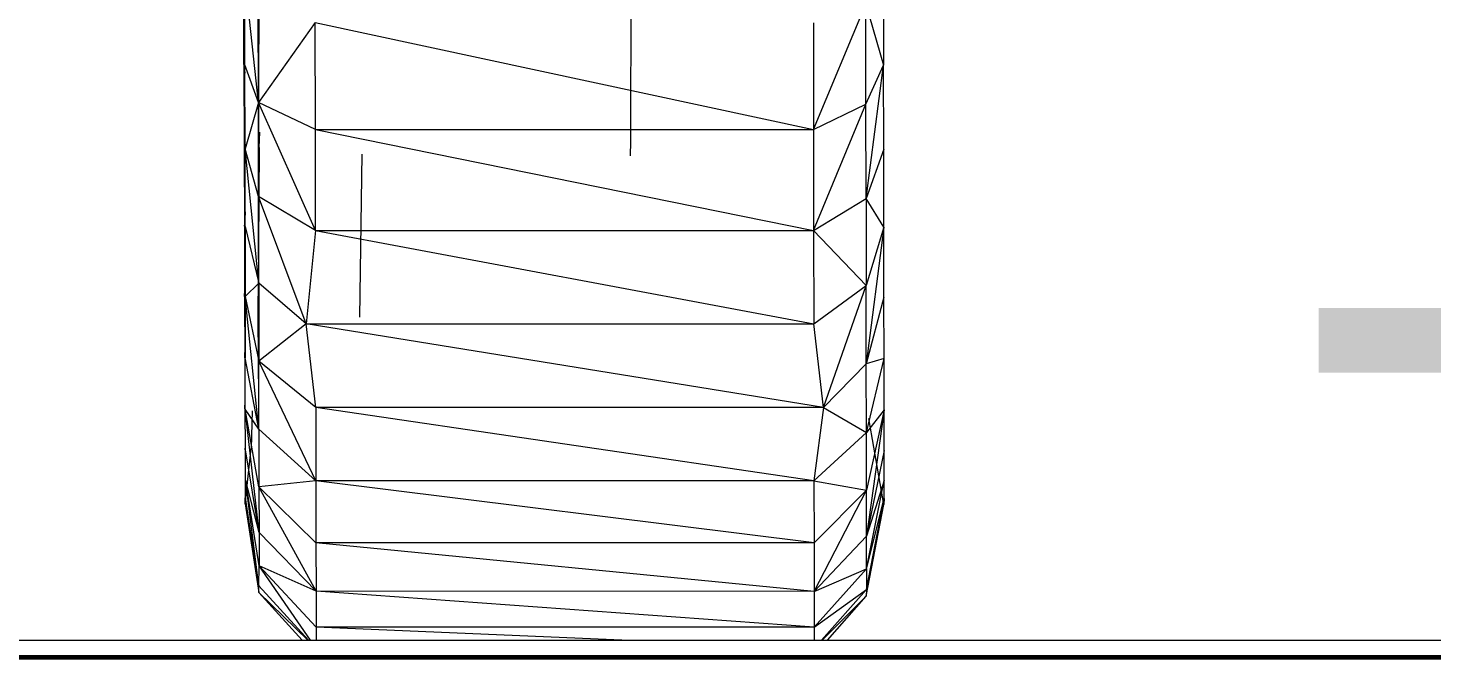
# Model space of a CAD drawing. Header units: inches. Extents: x 9609 to 15463, y -232 to 527.
# Drawn here: x 12402.5 to 12424.7, y -30 to -20.03 of the extents above; entities that cross this region are included whole.
import ezdxf

# ---------------------------------------------------------------- set-up
doc = ezdxf.new("R2010")
doc.units = ezdxf.units.IN
doc.header["$MEASUREMENT"] = 0
for name, color, linetype, lineweight in [('0-1', 7, 'Continuous', 5), ('0-4', 252, 'Continuous', 9), ('A-FLOR-LEVL', 51, 'Continuous', 9), ('A-GENM', 5, 'Continuous', 9), ('C-PRKG-1', 250, 'Continuous', 9), ('C-TOPO-1', 10, 'Continuous', 50)]:
    doc.layers.add(name, color=color, linetype=linetype, lineweight=lineweight)
doc.styles.add('Century Gothic', font='ufonts.com_century-gothic.ttf', dxfattribs={"height": 9})

# ---------------------------------------------------------------- blocks, each defined once
blk = doc.blocks.new('CTR - 2nd Phase_rvt-1-BUILDING SECTION - EAST_WEST - LOOKING NORTH')
at = {"layer": 'A-FLOR-LEVL', "insert": (12423.125, -19.449), "char_height": 9, "width": 150.288, "attachment_point": 1, "style": 'Century Gothic'}
blk.add_mtext('-2\' - 6" - STREET LEVEL', dxfattribs=at)
blk = doc.blocks.new('Parking_Stall_Multiple2 - street parking-1355854-BUILDING SECTION - EAST_WEST - LOOKING NORTH')
at = {"layer": 'C-PRKG-1'}
for p, q in [((12383.536, -29.719), (12461.756, -29.719)), ((12461.756, -29.969), (12383.536, -29.969))]:
    blk.add_line(p, q, dxfattribs=at)
blk = doc.blocks.new('Land_Rover_Evoque_-_SUV_Car_Vehicle_Automobile_13067 - Land Rover EVOQUE_dwg-1230547-BUILDING SECTION - EAST_WEST - LOOKING NORTH')
at = {"layer": 'A-GENM'}
for p, q in [((12406.153, -18.352), (12406.139, -21.945)), ((12406.153, -18.352), (12406.141, -22.523)), ((12412.037, -20.117), (12412.041, -18.746)), ((12405.915, -20.609), (12405.912, -19.197)), ((12405.93, -20.615), (12405.928, -19.203)), ((12406.145, -21.21), (12405.928, -19.203)), ((12416.028, -19.413), (12416.03, -20.622)), ((12406.145, -21.21), (12406.142, -19.638)), ((12414.922, -21.64), (12415.747, -19.655)), ((12415.75, -21.238), (12415.747, -19.655)), ((12415.747, -19.655), (12416.03, -20.622)), ((12407.043, -19.948), (12406.145, -21.21)), ((12407.046, -21.638), (12407.043, -19.948)), ((12407.043, -19.948), (12414.922, -21.64)), ((12414.919, -19.95), (12414.922, -21.64)), ((12412.034, -21.17), (12412.037, -20.117)), ((12405.915, -20.609), (12405.93, -20.55)), ((12405.915, -20.609), (12405.919, -21.939)), ((12405.915, -20.609), (12405.93, -20.745)), ((12405.932, -21.945), (12405.93, -20.615)), ((12406.145, -21.21), (12405.93, -20.615)), ((12415.75, -21.238), (12416.03, -20.622)), ((12415.752, -22.731), (12416.03, -20.622)), ((12416.033, -21.952), (12416.03, -20.622)), ((12406.145, -21.21), (12405.932, -21.945)), ((12407.048, -23.237), (12406.145, -21.21)), ((12407.046, -21.638), (12406.145, -21.21)), ((12406.147, -22.699), (12406.145, -21.21)), ((12412.032, -21.828), (12412.034, -21.17)), ((12414.922, -21.64), (12415.75, -21.238)), ((12414.924, -23.239), (12415.75, -21.238)), ((12415.752, -22.731), (12415.75, -21.238)), ((12406.157, -21.921), (12406.164, -21.681)), ((12407.048, -23.237), (12407.046, -21.638)), ((12407.046, -21.638), (12414.922, -21.64)), ((12407.046, -21.638), (12414.924, -23.239)), ((12414.922, -21.64), (12414.924, -23.239)), ((12405.932, -21.873), (12405.919, -21.939)), ((12405.919, -21.939), (12405.922, -23.169)), ((12405.934, -23.174), (12405.932, -21.945)), ((12406.149, -24.072), (12405.932, -21.945)), ((12406.147, -22.699), (12405.932, -21.945)), ((12406.139, -21.945), (12406.142, -23.512)), ((12406.139, -21.945), (12406.143, -23.892)), ((12406.139, -21.945), (12406.142, -23.491)), ((12406.157, -21.921), (12406.141, -24.276)), ((12412.03, -22.054), (12412.032, -21.828)), ((12416.033, -21.952), (12415.752, -22.731)), ((12416.034, -23.182), (12416.033, -21.952)), ((12407.75, -24.608), (12407.785, -22.029)), ((12407.048, -23.237), (12406.147, -22.699)), ((12406.901, -24.712), (12406.147, -22.699)), ((12406.149, -24.072), (12406.147, -22.699)), ((12414.924, -23.239), (12415.752, -22.731)), ((12416.034, -23.182), (12415.752, -22.731)), ((12415.752, -22.731), (12415.754, -24.109)), ((12405.934, -22.939), (12405.922, -23.169)), ((12405.922, -23.169), (12405.934, -23.094)), ((12405.922, -23.169), (12405.925, -24.279)), ((12405.934, -23.174), (12405.936, -24.283)), ((12405.934, -23.174), (12406.149, -24.072)), ((12407.048, -23.237), (12406.901, -24.712)), ((12407.048, -23.237), (12414.924, -23.239)), ((12407.048, -23.237), (12414.927, -24.713)), ((12414.924, -23.239), (12414.927, -24.713)), ((12414.924, -23.239), (12415.754, -24.109)), ((12416.034, -23.182), (12415.754, -24.109)), ((12416.034, -23.182), (12415.756, -25.347)), ((12416.036, -24.29), (12416.034, -23.182)), ((12406.142, -23.512), (12406.143, -23.892)), ((12405.925, -24.279), (12405.936, -24.076)), ((12405.936, -24.283), (12406.149, -24.072)), ((12406.901, -24.712), (12406.149, -24.072)), ((12406.149, -24.072), (12406.151, -25.306)), ((12414.927, -24.713), (12415.754, -24.109)), ((12415.078, -26.039), (12415.754, -24.109)), ((12415.756, -25.347), (12415.754, -24.109)), ((12405.925, -24.279), (12405.936, -24.202)), ((12405.925, -24.279), (12405.927, -25.249)), ((12405.936, -24.283), (12405.937, -25.253)), ((12406.152, -26.382), (12405.936, -24.283)), ((12405.936, -24.283), (12406.151, -25.306)), ((12406.136, -24.279), (12406.135, -24.67)), ((12406.136, -24.274), (12406.136, -24.279)), ((12406.145, -25.582), (12406.141, -24.276)), ((12416.036, -24.29), (12415.756, -25.347)), ((12416.037, -25.261), (12416.036, -24.29)), ((12406.901, -24.712), (12406.151, -25.306)), ((12415.078, -26.039), (12406.901, -24.712)), ((12407.052, -26.037), (12406.901, -24.712)), ((12406.901, -24.712), (12414.927, -24.713)), ((12415.078, -26.039), (12414.927, -24.713)), ((12405.927, -25.249), (12405.937, -25.076)), ((12405.927, -25.249), (12405.937, -25.174)), ((12405.927, -25.249), (12405.93, -26.061)), ((12405.937, -26.064), (12405.937, -25.253)), ((12406.152, -26.382), (12405.937, -25.253)), ((12407.052, -26.037), (12406.151, -25.306)), ((12407.054, -27.199), (12406.151, -25.306)), ((12406.152, -26.382), (12406.151, -25.306)), ((12416.037, -25.261), (12415.756, -25.347)), ((12415.757, -26.432), (12416.037, -25.261)), ((12416.038, -26.076), (12416.037, -25.261)), ((12415.078, -26.039), (12415.756, -25.347)), ((12415.757, -26.432), (12415.756, -25.347)), ((12405.93, -26.061), (12405.937, -25.937)), ((12405.93, -26.061), (12405.937, -26)), ((12405.93, -26.061), (12405.932, -26.705)), ((12405.938, -26.707), (12405.937, -26.064)), ((12406.152, -26.382), (12405.937, -26.064)), ((12406.153, -27.294), (12405.937, -26.064)), ((12406.154, -28.014), (12405.937, -26.064)), ((12406.045, -26.091), (12406.027, -26.687)), ((12415.078, -26.039), (12407.052, -26.037)), ((12414.929, -27.2), (12407.052, -26.037)), ((12407.052, -26.037), (12407.054, -27.199)), ((12415.078, -26.039), (12414.929, -27.2)), ((12415.078, -26.039), (12415.757, -26.432)), ((12416.038, -26.076), (12415.757, -26.432)), ((12416.038, -26.076), (12415.758, -28.074)), ((12416.038, -26.076), (12415.758, -27.344)), ((12416.038, -26.72), (12416.038, -26.076)), ((12407.054, -27.199), (12406.152, -26.382)), ((12406.152, -26.382), (12406.153, -27.294)), ((12416.036, -27.573), (12415.794, -26.209)), ((12414.929, -27.2), (12415.757, -26.432)), ((12415.758, -27.344), (12415.757, -26.432)), ((12405.932, -26.705), (12405.938, -26.65)), ((12405.932, -26.705), (12405.934, -27.176)), ((12405.937, -27.561), (12406.027, -26.687)), ((12405.938, -27.178), (12405.938, -26.707)), ((12406.154, -28.014), (12405.938, -26.707)), ((12416.038, -26.72), (12415.758, -28.074)), ((12416.038, -27.19), (12416.038, -26.72)), ((12405.934, -27.176), (12405.935, -27.465)), ((12405.938, -27.465), (12405.938, -27.178)), ((12406.153, -28.858), (12405.938, -27.178)), ((12406.154, -28.014), (12405.938, -27.178)), ((12406.154, -28.541), (12405.938, -27.178)), ((12407.054, -27.199), (12406.153, -27.294)), ((12407.054, -28.178), (12406.153, -27.294)), ((12407.055, -28.945), (12406.153, -27.294)), ((12406.153, -27.294), (12406.154, -28.014)), ((12414.929, -27.2), (12407.054, -27.199)), ((12414.931, -28.18), (12407.054, -27.199)), ((12407.054, -27.199), (12407.054, -28.178)), ((12414.929, -27.2), (12414.931, -28.18)), ((12414.929, -27.2), (12415.758, -27.344)), ((12415.758, -28.592), (12416.038, -27.19)), ((12416.038, -27.19), (12415.758, -28.074)), ((12416.037, -27.478), (12416.038, -27.19)), ((12405.937, -27.561), (12405.935, -27.465)), ((12405.937, -27.561), (12405.938, -27.465)), ((12406.153, -28.858), (12405.938, -27.465)), ((12414.931, -28.18), (12415.758, -27.344)), ((12414.931, -28.948), (12415.758, -27.344)), ((12415.758, -28.074), (12415.758, -27.344)), ((12415.758, -28.592), (12416.037, -27.478)), ((12415.758, -28.918), (12416.037, -27.478)), ((12416.036, -27.573), (12416.035, -27.477)), ((12416.037, -27.478), (12416.036, -27.573)), ((12405.937, -27.561), (12406.152, -28.963)), ((12405.937, -27.561), (12406.153, -28.858)), ((12415.756, -29.023), (12416.036, -27.573)), ((12415.758, -28.918), (12416.036, -27.573)), ((12407.055, -28.945), (12406.154, -28.014)), ((12406.154, -28.014), (12406.154, -28.541)), ((12414.931, -28.18), (12407.054, -28.178)), ((12414.931, -28.948), (12407.054, -28.178)), ((12407.054, -28.178), (12407.055, -28.945)), ((12414.931, -28.948), (12415.758, -28.074)), ((12414.931, -28.18), (12414.931, -28.948)), ((12415.758, -28.592), (12415.758, -28.074)), ((12406.153, -28.858), (12406.154, -28.541)), ((12407.055, -28.945), (12406.154, -28.541)), ((12407.055, -29.512), (12406.154, -28.541)), ((12406.966, -29.719), (12406.154, -28.541)), ((12414.931, -28.948), (12415.758, -28.592)), ((12414.931, -29.514), (12415.758, -28.592)), ((12415.758, -28.592), (12415.758, -28.918)), ((12406.152, -28.963), (12406.153, -28.858)), ((12406.937, -29.719), (12406.153, -28.858)), ((12406.834, -29.719), (12406.152, -28.963)), ((12406.923, -29.719), (12406.152, -28.963)), ((12414.931, -28.948), (12407.055, -28.945)), ((12414.931, -29.514), (12407.055, -28.945)), ((12407.055, -28.945), (12407.055, -29.512)), ((12414.931, -29.514), (12415.758, -28.918)), ((12414.931, -28.948), (12414.931, -29.514)), ((12415.047, -29.719), (12415.758, -28.918)), ((12415.061, -29.719), (12415.756, -29.023)), ((12415.145, -29.719), (12415.756, -29.023)), ((12415.758, -28.918), (12415.756, -29.023)), ((12414.931, -29.514), (12407.055, -29.512)), ((12411.89, -29.719), (12407.055, -29.512)), ((12407.055, -29.512), (12407.055, -29.719)), ((12414.931, -29.514), (12414.931, -29.719))]:
    blk.add_line(p, q, dxfattribs=at)
blk = doc.blocks.new('Land_Rover_Evoque_-_SUV_Car_Vehicle_Automobile_13067 - Land_Rover_Evoque_-_SUV_Car_Vehicle_Automobile_13067-1230553-BUILDING SECTION - EAST_WEST - LOOKING NORTH')
blk.add_blockref('Land_Rover_Evoque_-_SUV_Car_Vehicle_Automobile_13067 - Land Rover EVOQUE_dwg-1230547-BUILDING SECTION - EAST_WEST - LOOKING NORTH', (0, 0))
blk = doc.blocks.new('CTR  - Topography_rvt-1-BUILDING SECTION - EAST_WEST - LOOKING NORTH')
at = {"layer": 'C-TOPO-1'}
blk.add_line((12431.707, -30), (12377.069, -30), dxfattribs=at)
at = {"layer": '0-4'}
for name in ['Land_Rover_Evoque_-_SUV_Car_Vehicle_Automobile_13067 - Land_Rover_Evoque_-_SUV_Car_Vehicle_Automobile_13067-1230553-BUILDING SECTION - EAST_WEST - LOOKING NORTH', 'Parking_Stall_Multiple2 - street parking-1355854-BUILDING SECTION - EAST_WEST - LOOKING NORTH']:
    blk.add_blockref(name, (0, 0), dxfattribs=at)
blk = doc.blocks.new('CTR - 1st Phase - Common Walls_rvt-1-BUILDING SECTION - EAST_WEST - LOOKING NORTH')
at = {"layer": 'A-FLOR-LEVL', "insert": (12423.125, -19.449), "char_height": 9, "width": 150.288, "attachment_point": 1, "style": 'Century Gothic'}
blk.add_mtext('-2\' - 6" - STREET LEVEL', dxfattribs=at)

msp = doc.modelspace()

# ---------------------------------------------------------------- block references
at = {"layer": '0-1'}
for name in ['CTR - 2nd Phase_rvt-1-BUILDING SECTION - EAST_WEST - LOOKING NORTH', 'CTR - 1st Phase - Common Walls_rvt-1-BUILDING SECTION - EAST_WEST - LOOKING NORTH', 'CTR  - Topography_rvt-1-BUILDING SECTION - EAST_WEST - LOOKING NORTH']:
    msp.add_blockref(name, (0, 0), dxfattribs=at)

# ---------------------------------------------------------------- texts
at = {"layer": 'A-FLOR-LEVL', "insert": (12422.3748, -19.4492), "char_height": 9, "width": 150.288, "attachment_point": 1, "style": 'Century Gothic'}
msp.add_mtext('-2\' - 6" - STREET LEVEL', dxfattribs=at)

doc.saveas('drawing.dxf')
